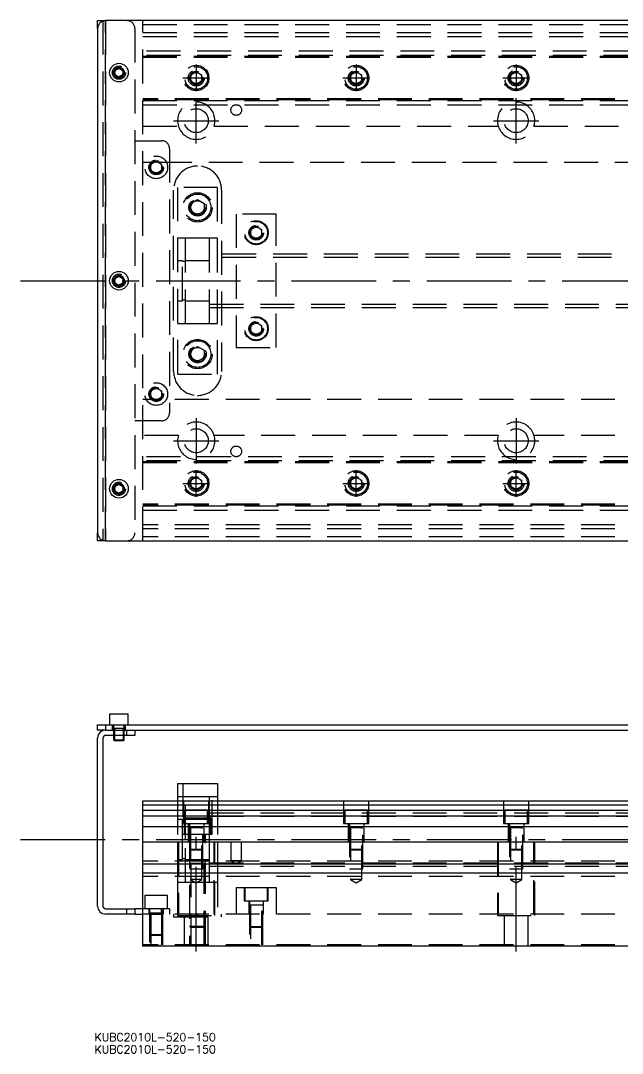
# Model space of a CAD drawing. Extents: x -29 to 759, y -290 to 112.
# Drawn here: x -28.9 to 196.9, y -289.7 to 97.5 of the extents above; entities that cross this region are included whole.
import ezdxf

# ---------------------------------------------------------------- set-up
doc = ezdxf.new("R2010")
doc.units = 0
doc.linetypes.add('CENTER', pattern=[50.8, 31.75, -6.35, 6.35, -6.35])
doc.linetypes.add('DASHED', pattern=[19.05, 12.7, -6.35])
doc.layers.get('0').update_dxf_attribs({"linetype": 'CONTINUOUS'})
doc.layers.add('CENTER', color=1, linetype='CENTER')
doc.styles.get("Standard").update_dxf_attribs({"font": 'txt.shx', "height": 3, "bigfont": 'bigfont.shx'})

# ---------------------------------------------------------------- blocks, each defined once
blk = doc.blocks.new('*U2')
at = {"color": 7, "linetype": 'CONTINUOUS'}
blk.add_text('KUBC2010L-520-150', height=3, dxfattribs=at).set_placement((-1.18, -285.13))
blk = doc.blocks.new('*U3')
at = {"color": 7, "linetype": 'CONTINUOUS'}
blk.add_text('KUBC2010L-520-150', height=3, dxfattribs=at).set_placement((-1.18, -289.69))

msp = doc.modelspace()

# ---------------------------------------------------------------- linework, layer by layer
at = {"color": 7, "linetype": 'CONTINUOUS'}
for p, q in [((0, 94.5), (0, 97.5)), ((0, 97.5), (3, 97.5)), ((551, 97.5), (3, 97.5)), ((0, 94.5), (0, -94.5)), ((6.5, 78.866026), (8, 79.73205)), ((6.5, 77.133974), (6.5, 78.866026)), ((8, 79.73205), (9.5, 78.866026)), ((9.5, 78.866026), (9.5, 77.133974)), ((8, 76.26795), (6.5, 77.133974)), ((9.5, 77.133974), (8, 76.26795)), ((6.5, 0.866026), (8, 1.73205)), ((6.5, -0.866026), (6.5, 0.866026)), ((8, 1.73205), (9.5, 0.866026)), ((9.5, 0.866026), (9.5, -0.866026)), ((8, -1.73205), (6.5, -0.866026)), ((9.5, -0.866026), (8, -1.73205)), ((6.5, -77.133974), (8, -76.26795)), ((6.5, -78.866026), (6.5, -77.133974)), ((8, -76.26795), (9.5, -77.133974)), ((9.5, -77.133974), (9.5, -78.866026)), ((8, -79.73205), (6.5, -78.866026)), ((9.5, -78.866026), (8, -79.73205)), ((0, -97.5), (0, -94.5)), ((3, -97.5), (0, -97.5)), ((3, -97.5), (551, -97.5)), ((11.5, -162.49), (4.5, -162.49)), ((4.5, -162.49), (4.5, -166.49)), ((11.5, -166.49), (11.5, -162.49)), ((0, -168.49), (0, -166.49)), ((0, -166.49), (3, -166.49)), ((3, -166.49), (3, -168.49)), ((3, -166.49), (202, -166.49)), ((3, -168.49), (0, -168.49)), ((3, -168.49), (11, -168.49)), ((3, -168.49), (11, -168.49)), ((11, -168.49), (202, -168.49)), ((11, -170.49), (11, -168.49)), ((14, -168.49), (14, -170.49)), ((0, -234.49), (0, -171.49)), ((2, -171.49), (2, -234.49)), ((11, -170.49), (3, -170.49)), ((6, -170.49002), (6, -172.14)), ((6, -172.14), (10, -172.14)), ((6, -172.14), (6.35, -172.49)), ((6.35, -170.49002), (6.35, -172.49)), ((9.65, -172.49), (6.35, -172.49)), ((9.65, -172.49), (9.65, -170.49002)), ((9.65, -172.49), (10, -172.14)), ((10, -172.14), (10, -170.49002)), ((14, -170.49), (11, -170.49)), ((30, -188.49), (45, -188.49)), ((30, -188.49), (30, -194.99)), ((45, -188.49), (45, -194.99)), ((17, -194.99), (202.5, -194.99)), ((17, -249.49), (17, -194.99)), ((17, -196.529608), (202.5, -196.529608)), ((202.5, -198.61154), (17, -198.61154)), ((202.5, -200.826666), (17, -200.826666)), ((17, -204.671934), (202.5, -204.671934)), ((537, -210.49), (17, -210.49)), ((537, -218.79), (17, -218.79)), ((537, -222.19), (17, -222.19)), ((3, -235.49), (11, -235.49)), ((11, -237.49), (11, -235.49)), ((11, -235.49), (14, -235.49)), ((14, -235.49), (14, -237.49)), ((17, -235.49), (14, -235.49)), ((11, -237.49), (3, -237.49)), ((14, -237.49), (11, -237.49)), ((14, -237.49), (17, -237.49)), ((537, -249.49), (17, -249.49))]:
    msp.add_line(p, q, dxfattribs=at)
at = {"color": 3, "linetype": 'DASHED'}
for p, q in [((2, 97.5), (2, -97.5)), ((3, 97.5), (3, -97.5)), ((3, -97.5), (3, 97.5)), ((3, -97.5), (3, 97.5)), ((3, 97.5), (3, -97.5)), ((17, -97.5), (17, 97.5)), ((14, 94.5), (14, -94.5)), ((17, 96), (537, 96)), ((17, 93), (537, 93)), ((17, 91.5), (537, 91.5)), ((202.5, 86), (17, 86)), ((202.5, 84.460392), (17, 84.460392)), ((17, 84.204452), (537, 84.204452)), ((17, 84.2), (537, 84.2)), ((17, 83.8), (537, 83.8)), ((9.973226, 78.326156), (10, 78)), ((35, 77.1547), (37, 78.309402)), ((37, 78.309402), (39, 77.1547)), ((95, 77.1547), (97, 78.309402)), ((97, 78.309402), (99, 77.1547)), ((155, 77.1547), (157, 78.309402)), ((157, 78.309402), (159, 77.1547)), ((35, 74.8453), (35, 77.1547)), ((37, 73.690598), (35, 74.8453)), ((39, 74.8453), (37, 73.690598)), ((39, 77.1547), (39, 74.8453)), ((39.483582, 76.286038), (39.5, 76)), ((94.5, 76), (94.518502, 76.303588)), ((95, 74.8453), (95, 77.1547)), ((97, 73.690598), (95, 74.8453)), ((99, 74.8453), (97, 73.690598)), ((99, 77.1547), (99, 74.8453)), ((155, 74.8453), (155, 77.1547)), ((157, 73.690598), (155, 74.8453)), ((159, 74.8453), (157, 73.690598)), ((159, 77.1547), (159, 74.8453)), ((159.483582, 76.286038), (159.5, 76)), ((537, 68.2), (17, 68.2)), ((537, 67.8), (17, 67.8)), ((537, 67.795548), (17, 67.795548)), ((17, 67.539608), (202.5, 67.539608)), ((17, 66), (202.5, 66)), ((17, 58), (30.291796, 58)), ((43.708204, 58), (150.291796, 58)), ((163.708204, 58), (270.291796, 58)), ((14, 52.5), (24, 52.5)), ((27, 49.5), (27, -49.5)), ((17, 44.5), (21.359688, 44.5)), ((20, 43.6547), (22, 44.809402)), ((20, 41.3453), (20, 43.6547)), ((22, 44.809402), (24, 43.6547)), ((22.640312, 44.5), (537, 44.5)), ((24, 43.6547), (24, 41.3453)), ((24.483582, 42.786038), (24.5, 42.5)), ((22, 40.190598), (20, 41.3453)), ((24, 41.3453), (22, 40.190598)), ((45, 35), (30, 35)), ((30, 35), (30, -35)), ((45, -35), (45, 35)), ((28.5, -34), (28.5, 34)), ((46.5, 34), (46.5, -34)), ((34.5, 27.5), (34.520026, 27.846056)), ((35, 28.943376), (37.5, 30.386752)), ((35, 26.056624), (35, 28.943376)), ((37.5, 30.386752), (40, 28.943376)), ((40, 28.943376), (40, 26.056624)), ((37.5, 24.613248), (35, 26.056624)), ((40, 26.056624), (37.5, 24.613248)), ((67, 25), (52, 25)), ((52, 25), (52, -25)), ((67, -25), (67, 25)), ((57.5, 19.1547), (59.5, 20.309402)), ((59.5, 20.309402), (61.5, 19.1547)), ((33, 16), (30, 16)), ((33, -16), (33, 16)), ((42, 16), (33, 16)), ((42, 16), (33, 16)), ((42, -16), (42, 16)), ((45, 16), (42, 16)), ((57, 18), (57.012884, 18.253488)), ((57.5, 16.8453), (57.5, 19.1547)), ((59.5, 15.690598), (57.5, 16.8453)), ((61.5, 16.8453), (59.5, 15.690598)), ((61.5, 19.1547), (61.5, 16.8453)), ((249.99998, 10), (42, 10)), ((249.99998, 8.75), (42, 8.75)), ((31.85, 7.5), (30, 7.5)), ((31.85, -7.5), (31.85, 7.5)), ((33, 7.15), (31.85, 7.15)), ((42, 7.5), (33, 7.5)), ((42, 7.5), (33, 7.5)), ((6, 0), (6.030168, 0.346066)), ((30, -7.5), (31.85, -7.5)), ((31.85, -7.15), (33, -7.15)), ((33, -7.5), (42, -7.5)), ((33, -7.5), (42, -7.5)), ((42, -8.75), (249.99998, -8.75)), ((42, -10), (249.99998, -10)), ((30, -16), (33, -16)), ((33, -16), (42, -16)), ((33, -16), (42, -16)), ((42, -16), (45, -16)), ((57.5, -16.8453), (59.5, -15.690598)), ((57.5, -19.1547), (57.5, -16.8453)), ((59.5, -20.309402), (57.5, -19.1547)), ((59.5, -15.690598), (61.5, -16.8453)), ((61.5, -19.1547), (59.5, -20.309402)), ((61.5, -16.8453), (61.5, -19.1547)), ((61.983582, -17.713962), (62, -18)), ((35, -26.056624), (37.5, -24.613248)), ((35, -28.943376), (35, -26.056624)), ((37.5, -24.613248), (40, -26.056624)), ((40, -26.056624), (40, -28.943376)), ((52, -25), (67, -25)), ((37.5, -30.386752), (35, -28.943376)), ((40, -28.943376), (37.5, -30.386752)), ((40.477798, -27.135694), (40.5, -27.5)), ((30, -35), (45, -35)), ((20, -41.3453), (22, -40.190598)), ((20, -43.6547), (20, -41.3453)), ((22, -40.190598), (24, -41.3453)), ((24, -41.3453), (24, -43.6547)), ((24.483582, -42.213962), (24.5, -42.5)), ((21.359688, -44.5), (17, -44.5)), ((22, -44.809402), (20, -43.6547)), ((24, -43.6547), (22, -44.809402)), ((537, -44.5), (22.640312, -44.5)), ((24, -52.5), (14, -52.5)), ((30.291796, -58), (17, -58)), ((150.291796, -58), (43.708204, -58)), ((270.291796, -58), (163.708204, -58)), ((202.5, -66), (17, -66)), ((202.5, -67.539608), (17, -67.539608)), ((17, -67.795548), (537, -67.795548)), ((17, -67.8), (537, -67.8)), ((17, -68.2), (537, -68.2)), ((34.5, -76), (34.518502, -75.696412)), ((35, -74.8453), (37, -73.690598)), ((35, -77.1547), (35, -74.8453)), ((37, -78.309402), (35, -77.1547)), ((37, -73.690598), (39, -74.8453)), ((39, -77.1547), (37, -78.309402)), ((39, -74.8453), (39, -77.1547)), ((95, -74.8453), (97, -73.690598)), ((95, -77.1547), (95, -74.8453)), ((97, -78.309402), (95, -77.1547)), ((97, -73.690598), (99, -74.8453)), ((99, -77.1547), (97, -78.309402)), ((99, -74.8453), (99, -77.1547)), ((99.483582, -75.713962), (99.5, -76)), ((154.5, -76), (154.512884, -75.746512)), ((155, -74.8453), (157, -73.690598)), ((155, -77.1547), (155, -74.8453)), ((157, -78.309402), (155, -77.1547)), ((157, -73.690598), (159, -74.8453)), ((159, -77.1547), (157, -78.309402)), ((159, -74.8453), (159, -77.1547)), ((6, -78), (6.030168, -77.653934)), ((537, -83.8), (17, -83.8)), ((537, -84.2), (17, -84.2)), ((537, -84.204452), (17, -84.204452)), ((17, -84.460392), (537, -84.460392)), ((17, -86), (537, -86)), ((537, -91.5), (17, -91.5)), ((537, -93), (17, -93)), ((537, -96), (17, -96)), ((5.5, -166.49), (5.5, -168.49)), ((6, -166.49), (6, -170.49)), ((6.000006, -166.49), (6.000006, -170.49)), ((10, -170.49), (10, -166.49)), ((10.5, -168.49), (10.5, -166.49)), ((10.000006, -167.89), (5.999994, -167.89)), ((6.35, -167.89), (6.35, -170.49)), ((9.65, -170.49), (9.65, -167.89)), ((9.999994, -170.49), (9.999994, -168.49)), ((32, -188.49), (32, -207.49)), ((43, -207.49), (43, -188.49)), ((33, -193.49), (30, -193.49)), ((33, -209.49), (33, -193.49)), ((42, -193.49), (33, -193.49)), ((42, -194.99), (42, -193.49)), ((45, -193.49), (42, -193.49)), ((30, -194.99), (30, -210.49)), ((32.25, -194.99), (32.25, -203.49)), ((41.75, -203.49), (41.75, -194.99)), ((42, -201.49), (42, -194.99)), ((45, -194.99), (45, -210.49)), ((92.25, -194.99), (92.25, -203.49)), ((101.75, -203.49), (101.75, -194.99)), ((152.25, -194.99), (152.25, -203.49)), ((161.75, -203.49), (161.75, -194.99)), ((41.25, -198.49), (32.75, -198.49)), ((32.75, -198.49), (32.75, -203.49)), ((41.25, -203.49), (41.25, -198.49)), ((42, -199.489994), (480, -199.489994)), ((42, -200.739994), (480, -200.739994)), ((101.25, -198.49), (92.75, -198.49)), ((92.75, -198.49), (92.75, -203.49)), ((101.25, -203.49), (101.25, -198.49)), ((161.25, -198.49), (152.75, -198.49)), ((152.75, -198.49), (152.75, -203.49)), ((161.25, -203.49), (161.25, -198.49)), ((31.85, -201.99), (30, -201.99)), ((31.85, -209.49), (31.85, -201.99)), ((33, -202.34), (31.85, -202.34)), ((32.25, -203.49), (41.75, -203.49)), ((41.25, -201.49), (32.5, -201.49)), ((32.5, -201.49), (32.5, -207.49)), ((41.25, -201.99), (33, -201.99)), ((34, -203.49), (34, -210.49)), ((39.500006, -205.09), (34.499994, -205.09)), ((34.500006, -203.49), (34.500006, -220.49)), ((34.9, -205.09), (34.9, -224.49)), ((39.1, -224.49), (39.1, -205.09)), ((39.499994, -220.49), (39.499994, -203.49)), ((40, -210.49), (40, -203.49)), ((42.5, -201.49), (41.25, -201.49)), ((42, -201.99), (41.25, -201.99)), ((42, -207.49), (42, -201.49)), ((42.5, -207.49), (42.5, -201.49)), ((92.25, -203.49), (101.75, -203.49)), ((94, -203.49), (94, -210.49)), ((99.500006, -205.09), (94.499994, -205.09)), ((94.500006, -203.49), (94.500006, -220.49)), ((94.9, -205.09), (94.9, -224.49)), ((99.1, -224.49), (99.1, -205.09)), ((99.499994, -220.49), (99.499994, -203.49)), ((100, -210.49), (100, -203.49)), ((152.25, -203.49), (161.75, -203.49)), ((154, -203.49), (154, -210.49)), ((159.500006, -205.09), (154.499994, -205.09)), ((154.500006, -203.49), (154.500006, -220.49)), ((154.9, -205.09), (154.9, -224.49)), ((159.1, -224.49), (159.1, -205.09)), ((159.499994, -220.49), (159.499994, -203.49)), ((160, -210.49), (160, -203.49)), ((32, -207.49), (43, -207.49)), ((34.500006, -207.49), (34.500006, -248.99)), ((40.499994, -248.99), (40.499994, -207.49)), ((42, -209.49), (42, -207.49)), ((30, -210.49), (30, -218.79)), ((30, -210.49), (30, -237.99)), ((30.291796, -210.49), (30.291796, -237.49)), ((31.85, -216.99), (31.85, -209.49)), ((33, -225.49), (33, -209.49)), ((42, -210.49), (42, -209.49)), ((42, -218.79), (42, -210.49)), ((43.708204, -237.49), (43.708204, -210.49)), ((44, -237.99), (44, -210.49)), ((45, -210.49), (45, -218.79)), ((50, -210.49), (50, -217.49)), ((54, -217.49), (54, -210.49)), ((150, -210.49), (150, -237.99)), ((150.291796, -210.49), (150.291796, -237.49)), ((163.708204, -237.49), (163.708204, -210.49)), ((164, -237.99), (164, -210.49)), ((31.85, -216.64), (33, -216.64)), ((34.5, -213.09), (39.5, -213.09)), ((34.5, -213.09), (34.9, -213.49)), ((39.1, -213.49), (34.9, -213.49)), ((39.1, -213.49), (39.5, -213.09)), ((94.5, -213.09), (99.5, -213.09)), ((94.5, -213.09), (94.9, -213.49)), ((99.1, -213.49), (94.9, -213.49)), ((99.1, -213.49), (99.5, -213.09)), ((154.5, -213.09), (159.5, -213.09)), ((154.5, -213.09), (154.9, -213.49)), ((159.1, -213.49), (154.9, -213.49)), ((159.1, -213.49), (159.5, -213.09)), ((537, -217.64), (17, -217.64)), ((30, -216.99), (31.85, -216.99)), ((30, -218.79), (30, -222.19)), ((33, -216.99), (40.5, -216.99)), ((40.500006, -218.49), (34.499994, -218.49)), ((34.500006, -220.49), (39.499994, -220.49)), ((35, -218.49), (35, -248.99)), ((40, -248.99), (40, -218.49)), ((40.5, -216.99), (42, -216.99)), ((42, -218.24), (480, -218.24)), ((42, -222.19), (42, -218.79)), ((42, -219.49), (480, -219.49)), ((45, -218.79), (45, -222.19)), ((54, -217.49), (50, -217.49)), ((50, -217.49), (52, -218.6447)), ((52, -218.6447), (54, -217.49)), ((94.500006, -220.49), (99.499994, -220.49)), ((154.500006, -220.49), (159.499994, -220.49)), ((537, -223.34), (17, -223.34)), ((30, -222.19), (30, -238.49)), ((39.1, -224.49), (34.9, -224.49)), ((34.9, -224.49), (37, -225.702436)), ((37, -225.702436), (39.1, -224.49)), ((42, -225.49), (42, -222.19)), ((45, -222.19), (45, -238.49)), ((99.1, -224.49), (94.9, -224.49)), ((94.9, -224.49), (97, -225.702436)), ((97, -225.702436), (99.1, -224.49)), ((159.1, -224.49), (154.9, -224.49)), ((154.9, -224.49), (157, -225.702436)), ((157, -225.702436), (159.1, -224.49)), ((30, -225.49), (33, -225.49)), ((33, -225.49), (40.5, -225.49)), ((40.5, -225.49), (42, -225.49)), ((42, -225.49), (45, -225.49)), ((52, -227.49), (52, -237.49)), ((52, -227.49), (60.291796, -227.49)), ((55, -227.49), (55, -232.49)), ((55.25, -227.49), (55.25, -232.49)), ((60.291796, -227.49), (67, -227.49)), ((63.75, -232.49), (63.75, -227.49)), ((64, -232.49), (64, -227.49)), ((67, -227.49), (67, -237.49)), ((26.25, -230.49), (17.75, -230.49)), ((17.75, -230.49), (17.75, -235.49)), ((26.25, -235.49), (26.25, -230.49)), ((27, -235.49), (17, -235.49)), ((19.25, -235.49), (19.25, -237.49)), ((19.500006, -235.49), (19.500006, -248.99)), ((24, -237.49), (24, -235.49)), ((24, -235.49), (24, -237.49)), ((24.499994, -248.99), (24.499994, -235.49)), ((24.75, -237.49), (24.75, -235.49)), ((27, -235.49), (27, -237.49)), ((55, -232.49), (64, -232.49)), ((56.75, -232.49), (56.75, -237.49)), ((62.000006, -234.09), (56.999994, -234.09)), ((57.000006, -232.49), (57.000006, -248.99)), ((57.4, -234.09), (57.4, -248.99)), ((61.6, -248.99), (61.6, -234.09)), ((61.999994, -248.99), (61.999994, -232.49)), ((62.25, -237.49), (62.25, -232.49)), ((537, -237.49), (17, -237.49)), ((24.499994, -237.09), (19.500006, -237.09)), ((19.9, -237.09), (19.9, -248.99)), ((19.9, -237.49), (24.1, -237.49)), ((24.1, -248.99), (24.1, -237.09)), ((28.5, -237.49), (28.5, -238.49)), ((28.5, -238.49), (46.5, -238.49)), ((30, -237.99), (44, -237.99)), ((32.5, -237.99), (32.5, -249.49)), ((37.5, -237.49), (37.5, -238.49)), ((37.5, -238.49), (37.5, -237.49)), ((41.5, -249.49), (41.5, -237.99)), ((46.5, -238.49), (46.5, -237.49)), ((150, -237.99), (164, -237.99)), ((152.5, -237.99), (152.5, -249.49)), ((161.5, -249.49), (161.5, -237.99)), ((34.5, -241.99), (40.5, -241.99)), ((34.5, -241.99), (35, -242.49)), ((40, -242.49), (35, -242.49)), ((40, -242.49), (40.5, -241.99)), ((57, -242.09), (62, -242.09)), ((57, -242.09), (57.4, -242.49)), ((61.6, -242.49), (57.4, -242.49)), ((61.6, -242.49), (62, -242.09)), ((19.5, -245.09), (24.5, -245.09)), ((19.5, -245.09), (19.9, -245.49)), ((24.1, -245.49), (19.9, -245.49)), ((24.1, -245.49), (24.5, -245.09)), ((537, -248.99), (17, -248.99)), ((20.500008, -248.99), (20.500008, -249.49)), ((21.359688, -249.49), (21.359688, -248.99)), ((22.640312, -248.99), (22.640312, -249.49)), ((23.499992, -249.49), (23.499992, -248.99))]:
    msp.add_line(p, q, dxfattribs=at)
at = {"color": 7, "linetype": 'CONTINUOUS'}
for centre in [(8, 78), (8, 0), (8, -78)]:
    msp.add_circle(centre, 3.5, dxfattribs=at)
at = {"color": 3, "linetype": 'DASHED'}
for centre, radius in [((8, 78), 2.5), ((8, 78), 2), ((37, 76), 4.75), ((37, 76), 4.25), ((37, 76), 3), ((37, 76), 2.5), ((37, 76), 2.1), ((97, 76), 4.75), ((97, 76), 4.25), ((97, 76), 3), ((97, 76), 2.5), ((97, 76), 2.1), ((157, 76), 4.75), ((157, 76), 4.25), ((157, 76), 3), ((157, 76), 2.5), ((157, 76), 2.1), ((52, 64), 2), ((37, 60), 4.5), ((157, 60), 4.5), ((22, 42.5), 4.25), ((22, 42.5), 2.75), ((22, 42.5), 2.5), ((22, 42.5), 2.1), ((37.5, 27.5), 5.5), ((37.5, 27.5), 5), ((37.5, 27.5), 3.25), ((37.5, 27.5), 3), ((37.5, 27.5), 2.5), ((59.5, 18), 4.5), ((59.5, 18), 4.25), ((59.5, 18), 2.75), ((59.5, 18), 2.5), ((59.5, 18), 2.1), ((8, 0), 2.5), ((8, 0), 2), ((59.5, -18), 4.5), ((59.5, -18), 4.25), ((59.5, -18), 2.75), ((59.5, -18), 2.5), ((59.5, -18), 2.1), ((37.5, -27.5), 5.5), ((37.5, -27.5), 5), ((37.5, -27.5), 3.25), ((37.5, -27.5), 3), ((37.5, -27.5), 2.5), ((22, -42.5), 4.25), ((22, -42.5), 2.75), ((22, -42.5), 2.5), ((22, -42.5), 2.1), ((37, -60), 4.5), ((157, -60), 4.5), ((52, -64), 2), ((37, -76), 4.75), ((37, -76), 4.25), ((37, -76), 3), ((37, -76), 2.5), ((97, -76), 4.75), ((97, -76), 4.25), ((97, -76), 3), ((97, -76), 2.5), ((157, -76), 4.75), ((157, -76), 4.25), ((157, -76), 3), ((157, -76), 2.5), ((8, -78), 2.5), ((8, -78), 2), ((37, -76), 2.1), ((97, -76), 2.1), ((157, -76), 2.1)]:
    msp.add_circle(centre, radius, dxfattribs=at)
at = {"color": 7, "linetype": 'CONTINUOUS'}
for centre, radius, start, end in [((3, 94.5), 3, 90, 180), ((8, 78), 1.65, 155.380023, 180), ((8, 78), 1.65, 180, 204.619977), ((8, 78), 1.65, 144.619977, 155.380023), ((8, 78), 1.65, 95.380023, 144.619977), ((8, 78), 1.65, 84.619977, 95.380023), ((8, 78), 1.65, 35.380023, 84.619977), ((8, 78), 1.65, 24.619977, 35.380023), ((8, 78), 1.65, 335.380023, 24.619977), ((8, 78), 1.65, 204.619977, 215.380023), ((8, 78), 1.65, 215.380023, 264.619977), ((8, 78), 1.65, 264.619977, 275.380023), ((8, 78), 1.65, 275.380023, 324.619977), ((8, 78), 1.65, 324.619977, 335.380023), ((8, 0), 1.65, 155.380023, 180), ((8, 0), 1.65, 144.619977, 155.380023), ((8, 0), 1.65, 95.380023, 144.619977), ((8, 0), 1.65, 84.619977, 95.380023), ((8, 0), 1.65, 35.380023, 84.619977), ((8, 0), 1.65, 24.619977, 35.380023), ((8, 0), 1.65, 335.380023, 24.619977), ((8, 0), 1.65, 180, 204.619977), ((8, 0), 1.65, 204.619977, 215.380023), ((8, 0), 1.65, 215.380023, 264.619977), ((8, 0), 1.65, 264.619977, 275.380023), ((8, 0), 1.65, 275.380023, 324.619977), ((8, 0), 1.65, 324.619977, 335.380023), ((8, -78), 1.65, 155.380023, 180), ((8, -78), 1.65, 144.619977, 155.380023), ((8, -78), 1.65, 95.380023, 144.619977), ((8, -78), 1.65, 84.619977, 95.380023), ((8, -78), 1.65, 35.380023, 84.619977), ((8, -78), 1.65, 24.619977, 35.380023), ((8, -78), 1.65, 335.380023, 24.619977), ((8, -78), 1.65, 180, 204.619977), ((8, -78), 1.65, 204.619977, 215.380023), ((8, -78), 1.65, 215.380023, 264.619977), ((8, -78), 1.65, 264.619977, 275.380023), ((8, -78), 1.65, 275.380023, 324.619977), ((8, -78), 1.65, 324.619977, 335.380023), ((3, -94.5), 3, 180, 270), ((3, -171.49), 3, 90, 180), ((3, -171.49), 1, 90, 180), ((3, -234.49), 3, 180, 270), ((3, -234.49), 1, 180, 270)]:
    msp.add_arc(centre, radius, start, end, dxfattribs=at)
at = {"color": 3, "linetype": 'DASHED'}
for centre, radius, start, end in [((11, 94.5), 3, 0, 90), ((37, 60), 7, 343.39845, 196.60155), ((157, 60), 7, 343.39845, 196.60155), ((37, 60), 7, 196.60155, 343.39845), ((157, 60), 7, 196.60155, 343.39845), ((24, 49.5), 3, 0, 90), ((37.5, 34), 9, 90, 180), ((37.5, 34), 9, 0, 90), ((37.5, -34), 9, 180, 270), ((37.5, -34), 9, 270, 0), ((24, -49.5), 3, 270, 0), ((37, -60), 7, 16.60155, 163.39845), ((157, -60), 7, 16.60155, 163.39845), ((37, -60), 7, 163.39845, 16.60155), ((157, -60), 7, 163.39845, 16.60155), ((11, -94.5), 3, 270, 0)]:
    msp.add_arc(centre, radius, start, end, dxfattribs=at)
at = {"layer": 'CENTER', "color": 1, "linetype": 'CENTER'}
for p, q in [((37, 81), (37, 71)), ((97, 81), (97, 71)), ((157, 81), (157, 71)), ((32, 76), (42, 76)), ((92, 76), (102, 76)), ((152, 76), (162, 76)), ((37, 51.5), (37, 68.5)), ((157, 51.5), (157, 68.5)), ((28.5, 60), (45.5, 60)), ((148.5, 60), (165.5, 60)), ((-28.891336, 0), (616.707811, 0)), ((37, -51.5), (37, -68.5)), ((157, -51.5), (157, -68.5)), ((28.5, -60), (45.5, -60)), ((148.5, -60), (165.5, -60)), ((37, -81), (37, -71)), ((97, -81), (97, -71)), ((157, -81), (157, -71)), ((32, -76), (42, -76)), ((92, -76), (102, -76)), ((152, -76), (162, -76)), ((37, -251.49), (37, -208.49)), ((157, -251.49), (157, -208.49)), ((-28.891336, -209.49), (616.707811, -209.49))]:
    msp.add_line(p, q, dxfattribs=at)

# ---------------------------------------------------------------- block references
at = {"color": 7, "linetype": 'CONTINUOUS'}
for name in ['*U2', '*U3']:
    msp.add_blockref(name, (0, 0), dxfattribs=at)

doc.saveas('drawing.dxf')
